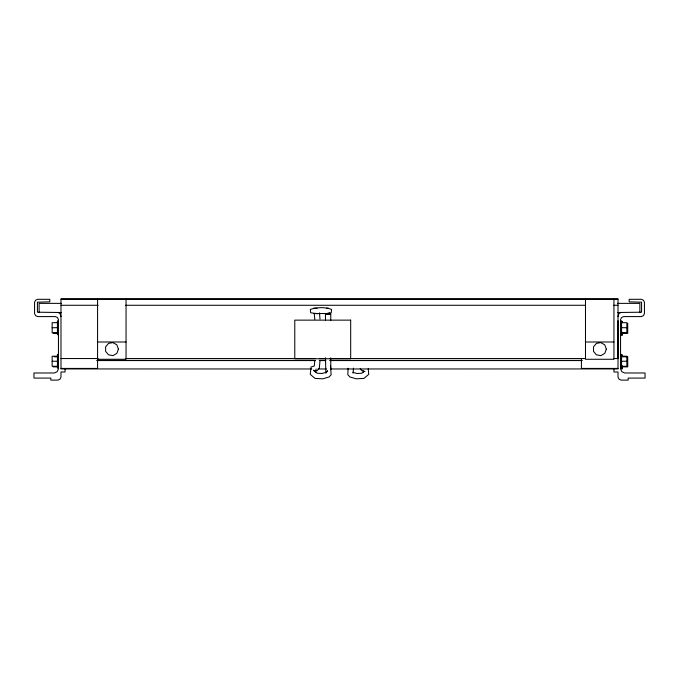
<?xml version="1.0" encoding="UTF-8"?>
<svg xmlns="http://www.w3.org/2000/svg" width="679" height="679" viewBox="0 0 679 679"><rect width="100%" height="100%" fill="white"/><g stroke="black" fill="none" stroke-linecap="round" stroke-linejoin="round"><path stroke-width="1.02" d="M325.47 357.748L325.869 373.246L327.558 370.759L326.2 372.27L321.999 373.501L317.22 373.238L313.596 370.182L314.886 371.736M325.479 320.284L325.479 314.046L330.766 314.038L330.766 320.31M330.758 357.909L330.809 369.249L330.469 365.93L331.165 374.698L329.128 376.955L322.746 378.823L315.048 378.398L310.252 374.358L311.058 366.999L314.275 366.032L314.784 360.693M618.009 357.884L618.009 320.649M353.131 373.246L353.479 368.12M319.962 361.228L319.334 367.993L317.254 370.564L315.659 371.048M348.089 368.213L347.835 374.698L349.872 376.955L356.254 378.823L363.952 378.398L368.748 374.358L368.23 368.731M315.531 372.508L316.125 368.96M618.009 316.584L618.976 313.486L621.056 312.518M363.952 371.405L361.78 373.238L357.001 373.501L352.8 372.27M327.999 313.537L331.284 312.756L331.539 309.42C325.02 306.891 316.881 307.256 310.354 309.412L310.617 312.747L317.365 313.715L315.752 313.325M326.344 313.639L329.587 312.858M326.76 308.241L328.424 308.139M330.766 314.038L325.479 314.046M57.435 322.669L52.147 322.686L52.147 332.752L57.435 332.727M52.147 327.719L57.435 327.702M53.166 333.338L58.453 333.321M57.435 356.212L52.147 356.229L52.147 366.295L57.435 366.27M54.227 356.815L58.453 356.798M52.147 361.262L57.435 361.245M53.166 366.881L58.453 366.864M60.991 299.218L618.009 299.218M61.39 303.369L39.136 303.369L39.136 312.518M617.61 303.369L639.864 303.369L639.864 312.518M60.991 305.278L98.056 305.278M125.59 305.278L585.179 305.278M613.774 305.278L618.009 305.278M61.39 312.518L37.43 312.196L37.43 302.172L49.813 301.849L49.813 299.303L37.617 299.303L35.529 300.271L34.561 302.359L34.561 313.537L35.529 315.616L37.617 316.584L55.398 316.584L57.486 317.551L58.453 319.639L58.453 368.918L57.163 371.693L54.388 372.983L33.95 372.983L33.95 378.084L50.823 378.084L50.823 380.113L57.944 380.113L60.024 379.145L60.991 377.066L60.991 371.982L65.057 371.982L65.057 368.935M617.61 312.518L641.57 312.196L641.57 302.172L629.187 301.849L629.187 299.303L641.383 299.303L643.471 300.271L644.439 302.359L644.439 313.537L643.471 315.616L641.383 316.584L623.602 316.584L621.514 317.551L620.547 319.639L620.547 368.918L621.837 371.693L624.612 372.983L645.05 372.983L645.05 378.084L628.177 378.084L628.177 380.113L621.056 380.113L618.976 379.145L618.009 377.066L618.009 371.982L613.943 371.982L613.943 368.935M313.944 313.537L326.149 313.537M97.581 341.995L126.048 341.995M585.485 341.995L613.943 341.995M60.991 358.546L98.056 358.546M125.59 358.546L315.141 358.546M319.376 358.546L325.733 358.546M329.969 358.546L585.179 358.546M613.774 358.546L618.009 358.546M97.581 359.276L126.048 359.276L126.048 299.303M96.995 360.396L315.141 360.396M319.376 360.396L325.733 360.396M329.969 360.396L582.005 360.396M96.995 360.566L315.141 360.566M319.376 360.566L325.733 360.566M329.969 360.566L582.005 360.566M60.991 368.425L97.581 368.425L97.581 299.303M618.009 368.425L581.419 368.425L581.419 358.868M311.78 368.969L60.991 368.935L60.991 298.887L618.009 298.887L618.009 368.935L330.843 368.969M318.128 368.969L326.599 368.969M621.565 322.669L626.853 322.686L626.853 332.752L621.565 332.727M621.565 327.702L626.853 327.719M622.439 333.321L627.719 333.338L627.719 323.28M621.565 356.212L626.853 356.229L626.853 366.295L621.565 366.27M622.439 356.798L627.719 356.823L627.719 366.881L622.439 366.864M621.565 361.245L626.853 361.262M313.52 308.139L317.076 308.325M364.946 371.532L361.746 370.564L360.193 368.638M57.944 312.518L60.024 313.486L60.991 316.584M363.172 370.734L363.469 372.508M319.512 312.866L319.987 319.088M314.284 313.766L314.801 319.368M622.439 321.345L622.439 322.686M622.439 332.277L622.439 335.367M622.439 354.888L622.439 356.229M622.439 365.82L622.439 368.918M621.565 320.751L621.565 334.781M621.565 354.294L621.565 368.324M621.421 321.345L621.421 322.686M621.421 332.277L621.421 335.367M621.421 354.888L621.421 356.229M621.421 365.82L621.421 368.918M613.943 299.303L613.943 359.276L585.485 359.276L585.485 299.303M57.435 320.751L57.435 334.781M57.435 354.294L57.435 368.324M118.418 349.116L116.873 353.36L112.96 355.618L108.513 354.837L105.61 351.374L105.61 346.85L108.513 343.387L112.96 342.606L116.873 344.864L118.418 349.116M606.322 349.116L604.777 353.36L600.856 355.618L596.408 354.837L593.505 351.374L593.505 346.85L596.408 343.387L600.856 342.606L604.777 344.864L606.322 349.116M350.678 320.14L294.779 320.14L294.779 358.767L350.678 358.767L350.678 320.14"/></g></svg>
